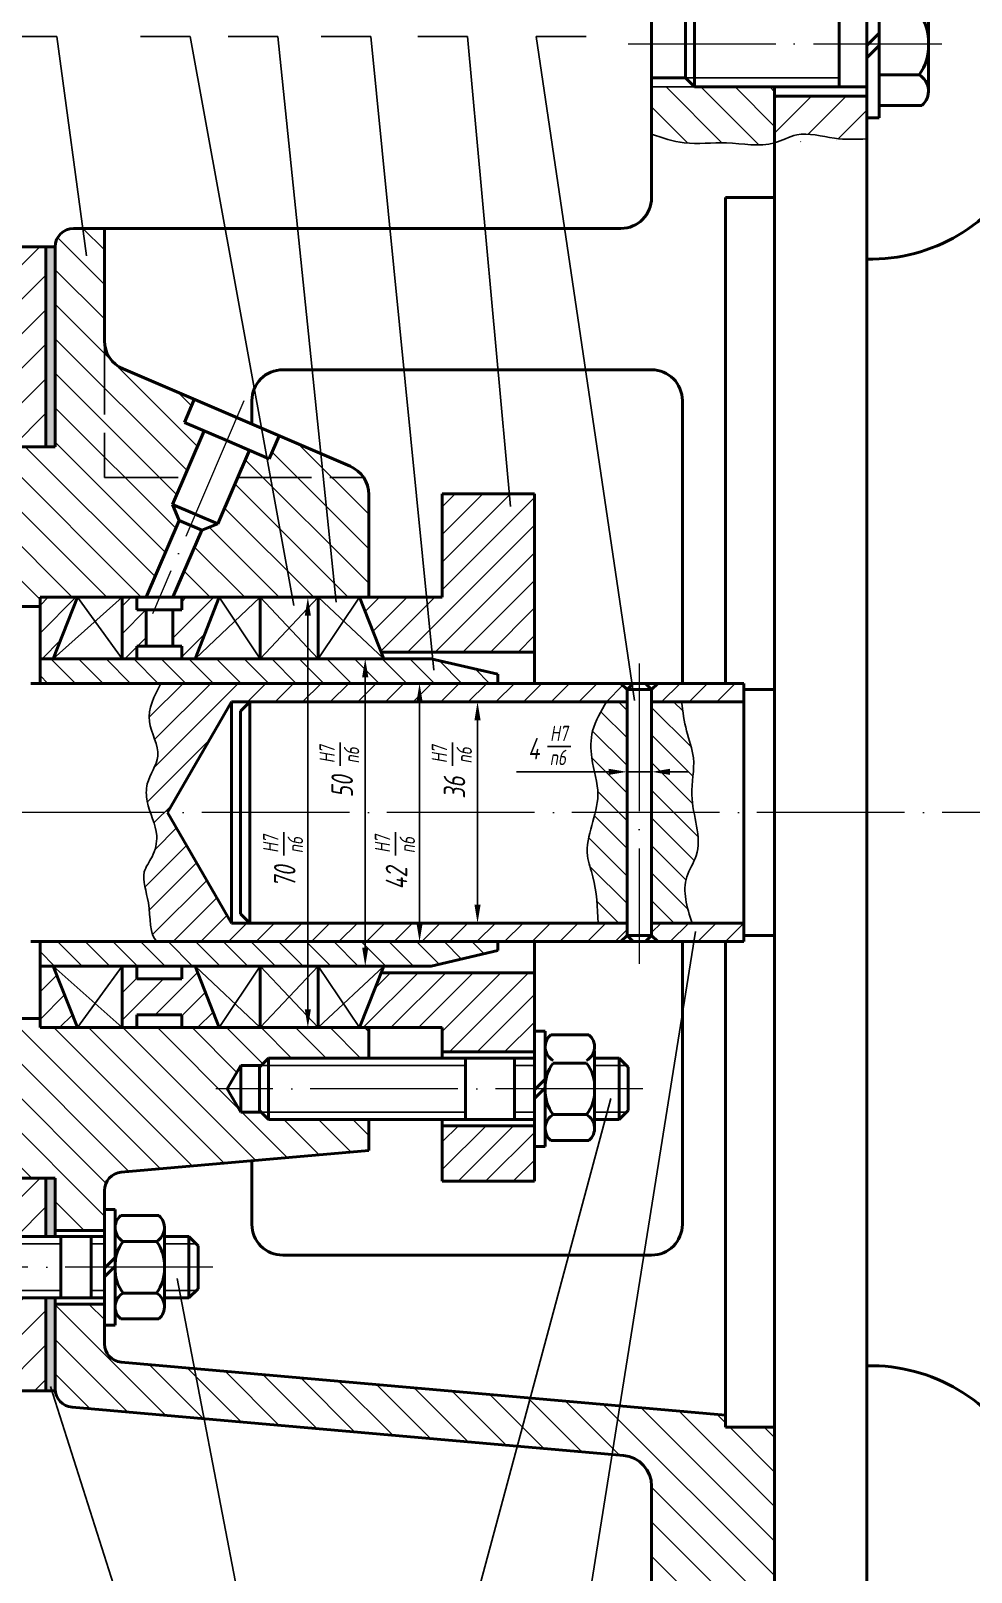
# Model space of a CAD drawing. Header units: millimetres. Extents: x 155 to 2756, y -275 to 1324.
# Drawn here: x 1214.3 to 1367.2, y 281.8 to 532.5 of the extents above; entities that cross this region are included whole.
import ezdxf

# ---------------------------------------------------------------- set-up
doc = ezdxf.new("R2010")
doc.units = ezdxf.units.MM
doc.header["$PDMODE"] = 35
doc.header["$PDSIZE"] = -30
doc.linetypes.add('ACAD_ISO02W100', pattern=[15, 12, -3])
doc.linetypes.add('ACAD_ISO04W100', pattern=[30, 24, -3, 0, -3])
for name, color, linetype, lineweight in [('Контур', 5, 'Continuous', 50), ('Оси', 254, 'ACAD_ISO04W100', 20), ('Тонкие линии', 200, 'Continuous', 25), ('Штриховка', 26, 'Continuous', 25)]:
    doc.layers.add(name, color=color, linetype=linetype, lineweight=lineweight)
doc.styles.add('3.5', font='txt.shx', dxfattribs={"width": 0.7, "oblique": 10, "height": 3.5})
doc.dimstyles.new('1 STANDARD(1 1)', dxfattribs={"dimscale": 0, "dimtxt": 3.5, "dimasz": 3, "dimexe": 2, "dimexo": 0, "dimgap": 1, "dimtad": 1, "dimtoh": 1, "dimdec": 1, "dimzin": 9, "dimdsep": 46, "dimtxsty": '3.5', "dimcen": 2.5, "dimclrd": 256, "dimclre": 256, "dimclrt": 256, "dimaunit": 1, "dimadec": 0, "dimazin": 0, "dimtfac": 1, "dimtdec": 1, "dimtmove": 0, "dimatfit": 3, "dimfxl": 0, "dimtolj": 1, "dimtzin": 1, "dimarcsym": 0})
pattern_1 = [(135, (0, 0), (-2.806330037834111, -2.80633003783411), [])]
pattern_2 = [(45, (0, 0), (-2.80633003783411, 2.806330037834111), [])]
pattern_3 = [(45, (0, 0), (-2.245064030267288, 2.245064030267288), [])]
pattern_4 = [(135, (0, 0), (-2.245064030267288, -2.245064030267288), [])]

# ---------------------------------------------------------------- blocks, each defined once
blk = doc.blocks.new('*D17')
at = {"layer": 'Defpoints', "color": 0}
for p in [(1311.254367983169, 413.4449353226432), (1311.254367983169, 411.9447588343692), (1315.254367983169, 413.4449353226432)]:
    blk.add_point(p, dxfattribs=at)
at = {"layer": 'Тонкие линии', "lineweight": -2}
for p, q in [((1308.254367983169, 411.9447588343692), (1293.277809067952, 411.9447588343692)), ((1311.254367983169, 413.4449353226432), (1311.254367983169, 409.9447588343692)), ((1315.254367983169, 411.9447588343692), (1311.254367983169, 411.9447588343692)), ((1315.254367983169, 413.4449353226432), (1315.254367983169, 409.9447588343692)), ((1318.254367983169, 411.9447588343692), (1321.254367983169, 411.9447588343692))]:
    blk.add_line(p, q, dxfattribs=at)
at = {"layer": 'Тонкие линии'}
for points in [[(1308.254367983169, 412.4447588343692), (1308.254367983169, 411.4447588343692), (1311.254367983169, 411.9447588343692)], [(1318.254367983169, 412.4447588343692), (1318.254367983169, 411.4447588343692), (1315.254367983169, 411.9447588343692)]]:
    blk.add_solid(points, dxfattribs=at)
at = {"layer": 'Тонкие линии', "insert": (1296.096023878778, 415.6947588343692), "char_height": 3.5, "attachment_point": 5, "style": '3.5'}
blk.add_mtext('\\A1;4', dxfattribs=at)
blk = doc.blocks.new('*D18')
at = {"layer": 'Defpoints', "color": 0}
for p in [(1284.004367983169, 423.3360276343635), (1284.004367983169, 387.3360276343636), (1286.939636568268, 387.3360276343636)]:
    blk.add_point(p, dxfattribs=at)
at = {"layer": 'Тонкие линии', "lineweight": -2}
for p, q in [((1284.004367983169, 423.3360276343635), (1288.939636568268, 423.3360276343635)), ((1286.939636568268, 420.3360276343635), (1286.939636568268, 390.3360276343636)), ((1284.004367983169, 387.3360276343636), (1288.939636568268, 387.3360276343636))]:
    blk.add_line(p, q, dxfattribs=at)
at = {"layer": 'Тонкие линии'}
for points in [[(1286.439636568268, 420.3360276343635), (1287.439636568268, 420.3360276343635), (1286.939636568268, 423.3360276343635)], [(1286.439636568268, 390.3360276343636), (1287.439636568268, 390.3360276343636), (1286.939636568268, 387.3360276343636)]]:
    blk.add_solid(points, dxfattribs=at)
at = {"layer": 'Тонкие линии', "insert": (1283.189636568268, 409.3778843757354), "char_height": 3.5, "attachment_point": 5, "rotation": 90, "style": '3.5'}
blk.add_mtext('\\A1;36', dxfattribs=at)
blk = doc.blocks.new('*D19')
at = {"layer": 'Defpoints', "color": 0}
for p in [(1269.459264235291, 430.3360276343635), (1268.676203511715, 380.336027634364), (1269.459264235291, 380.336027634364)]:
    blk.add_point(p, dxfattribs=at)
at = {"layer": 'Тонкие линии', "lineweight": -2}
for p, q in [((1269.459264235291, 430.3360276343635), (1266.676203511715, 430.3360276343635)), ((1268.676203511715, 427.3360276343635), (1268.676203511715, 383.336027634364)), ((1269.459264235291, 380.336027634364), (1266.676203511715, 380.336027634364))]:
    blk.add_line(p, q, dxfattribs=at)
at = {"layer": 'Тонкие линии'}
for points in [[(1268.176203511715, 427.3360276343635), (1269.176203511715, 427.3360276343635), (1268.676203511715, 430.3360276343635)], [(1268.176203511715, 383.336027634364), (1269.176203511715, 383.336027634364), (1268.676203511715, 380.336027634364)]]:
    blk.add_solid(points, dxfattribs=at)
at = {"layer": 'Тонкие линии', "insert": (1264.926203511715, 409.5662508625401), "char_height": 3.5, "attachment_point": 5, "rotation": 90, "style": '3.5'}
blk.add_mtext('\\A1;50', dxfattribs=at)
blk = doc.blocks.new('*D20')
at = {"layer": 'Defpoints', "color": 0}
for p in [(1258.976655173621, 440.3360276343635), (1258.976655173621, 370.3360276343636), (1259.340306289551, 370.3360276343636)]:
    blk.add_point(p, dxfattribs=at)
at = {"layer": 'Тонкие линии', "lineweight": -2}
for p, q in [((1258.976655173621, 440.3360276343635), (1261.340306289551, 440.3360276343635)), ((1259.340306289551, 437.3360276343635), (1259.340306289551, 373.3360276343636)), ((1258.976655173621, 370.3360276343636), (1261.340306289551, 370.3360276343636))]:
    blk.add_line(p, q, dxfattribs=at)
at = {"layer": 'Тонкие линии'}
for points in [[(1258.840306289551, 437.3360276343635), (1259.840306289551, 437.3360276343635), (1259.340306289551, 440.3360276343635)], [(1258.840306289551, 373.3360276343636), (1259.840306289551, 373.3360276343636), (1259.340306289551, 370.3360276343636)]]:
    blk.add_solid(points, dxfattribs=at)
at = {"layer": 'Тонкие линии', "insert": (1255.590306289551, 394.9371850065563), "char_height": 3.5, "attachment_point": 5, "rotation": 90, "style": '3.5'}
blk.add_mtext('\\A1;70', dxfattribs=at)
blk = doc.blocks.new('*D21')
at = {"layer": 'Defpoints', "color": 0}
for p in [(1277.511712911606, 426.3360276343633), (1277.511712911606, 384.3360276343636), (1277.511712911606, 384.3360276343636)]:
    blk.add_point(p, dxfattribs=at)
at = {"layer": 'Тонкие линии', "lineweight": -2}
for p, q in [((1277.511712911606, 426.3360276343633), (1275.511712911606, 426.3360276343633)), ((1277.511712911606, 423.3360276343633), (1277.511712911606, 387.3360276343636)), ((1277.511712911606, 384.3360276343636), (1275.511712911606, 384.3360276343636))]:
    blk.add_line(p, q, dxfattribs=at)
at = {"layer": 'Тонкие линии'}
for points in [[(1277.011712911606, 423.3360276343633), (1278.011712911606, 423.3360276343633), (1277.511712911606, 426.3360276343633)], [(1277.011712911606, 387.3360276343636), (1278.011712911606, 387.3360276343636), (1277.511712911606, 384.3360276343636)]]:
    blk.add_solid(points, dxfattribs=at)
at = {"layer": 'Тонкие линии', "insert": (1273.761712911606, 394.6467288414515), "char_height": 3.5, "attachment_point": 5, "rotation": 90, "style": '3.5'}
blk.add_mtext('\\A1;42', dxfattribs=at)
blk = doc.blocks.new('*D22')
at = {"layer": 'Defpoints', "color": 0}
for p in [(1803.254367983169, 603.4595045756614), (1803.254367983169, 520.3360276343636), (1084.750915901401, 447.5736889203108)]:
    blk.add_point(p, dxfattribs=at)
at = {"layer": 'Тонкие линии', "lineweight": -2}
for p, q in [((1084.750915901401, 447.5736889203108), (1084.750915901401, 605.4595045756614)), ((1803.254367983169, 520.3360276343636), (1803.254367983169, 605.4595045756614)), ((1087.750915901401, 603.4595045756614), (1800.254367983169, 603.4595045756614))]:
    blk.add_line(p, q, dxfattribs=at)
at = {"layer": 'Тонкие линии'}
for points in [[(1087.750915901401, 603.9595045756614), (1087.750915901401, 602.9595045756614), (1084.750915901401, 603.4595045756614)], [(1800.254367983169, 603.9595045756614), (1800.254367983169, 602.9595045756614), (1803.254367983169, 603.4595045756614)]]:
    blk.add_solid(points, dxfattribs=at)
at = {"layer": 'Тонкие линии', "insert": (1444.002641942285, 606.2095045756614), "char_height": 3.5, "attachment_point": 5, "style": '3.5'}
blk.add_mtext('\\A1;718', dxfattribs=at)

msp = doc.modelspace()

# ---------------------------------------------------------------- hatches: boundary and pattern name
at = {"layer": 'Штриховка'}
h = msp.add_hatch(dxfattribs=at)
h.set_pattern_fill('ANSI31', color=256, scale=1.25, style=0)
h.set_pattern_definition(pattern_2)
edge = h.paths.add_edge_path()
edge.add_spline(control_points=[(1350.254367983169, 542.4429161344774), (1348.510023576089, 542.7781894493392), (1344.752926800531, 543.5003256771876), (1339.536031411, 545.5789756390619), (1336.438696093697, 543.8030301135437), (1335.254367983169, 543.1957797255764)], knot_values=[20.50397363779125, 20.50397363779125, 20.50397363779125, 20.50397363779125, 25.90398440995099, 32.13491244649785, 35.98585175333116, 35.98585175333116, 35.98585175333116, 35.98585175333116], degree=3, periodic=0)
edge.add_line((1335.254367983169, 543.1957797255765), (1335.254367983169, 538.8360276343635))
edge.add_line((1335.254367983169, 538.8360276343635), (1350.254367983169, 538.8360276343635))
edge.add_line((1350.254367983169, 538.8360276343635), (1350.254367983169, 542.4429161344774))
edge = h.paths.add_edge_path()
edge.add_line((1350.254367983169, 521.8360276343635), (1335.254367983169, 521.8360276343636))
edge.add_line((1335.254367983169, 521.8360276343636), (1335.254367983169, 514.246849019992))
edge.add_spline(control_points=[(1335.254367983166, 514.2468490199913), (1336.467124245993, 514.6013029231339), (1339.509176463665, 516.3762185640448), (1344.713278308979, 514.6921569491968), (1348.506021998318, 514.8293727588693), (1350.254367983169, 514.892625308883)], knot_values=[20.1819570454032, 20.1819570454032, 20.1819570454032, 20.18195704540866, 24.00121381225122, 30.16252734604983, 35.4316135686428, 35.4316135686428, 35.4316135686428, 35.4316135686428], degree=3, periodic=0)
edge.add_line((1350.254367983169, 514.892625308883), (1350.254367983169, 521.8360276343635))
h = msp.add_hatch(dxfattribs=at)
h.set_pattern_fill('ANSI31', color=256, scale=1.25, angle=90, style=0)
h.set_pattern_definition(pattern_1)
edge = h.paths.add_edge_path()
edge.add_line((1335.254367983169, 537.3360276343635), (1335.254367983169, 543.1957797255764))
edge.add_spline(control_points=[(1335.254367983169, 543.1957797255764), (1334.23747739356, 542.6743809682806), (1331.731239542635, 541.5195737329465), (1326.774374623109, 543.7138733853542), (1320.950228807103, 543.420213157229), (1317.001701175477, 542.2204420762503), (1315.254367983169, 541.6895100356146)], knot_values=[0, 0, 0, 0, 3.306502570916024, 8.141866107448067, 15.03339755732074, 20.50397363779125, 20.50397363779125, 20.50397363779125, 20.50397363779125], degree=3, periodic=0)
edge.add_line((1315.254367983169, 541.6895100356147), (1315.254367983169, 537.3360276343635))
edge.add_line((1315.254367983169, 537.3360276343635), (1322.254367983169, 537.3360276343636))
edge.add_line((1322.254367983169, 537.3360276343636), (1335.254367983169, 537.3360276343635))
edge = h.paths.add_edge_path()
edge.add_spline(control_points=[(1315.254367983169, 515.6460314077458), (1317.005520757605, 515.0516309084098), (1320.962679671254, 513.7084372884337), (1327.716124229375, 514.7170039058367), (1332.771274529988, 513.5211119586187), (1335.254367983164, 514.2468490199907)], knot_values=[0, 0, 0, 0, 5.470576080470514, 12.36210753034319, 20.1819570454032, 20.1819570454032, 20.1819570454032, 20.18195704540866], degree=3, periodic=0)
edge.add_line((1335.254367983169, 514.2468490199913), (1335.254367983169, 523.3360276343635))
edge.add_line((1335.254367983169, 523.3360276343635), (1322.254367983169, 523.3360276343636))
edge.add_line((1322.254367983169, 523.3360276343636), (1315.254367983169, 523.3360276343636))
edge.add_line((1315.254367983169, 523.3360276343636), (1315.254367983169, 515.6460314077457))
h = msp.add_hatch(dxfattribs=at)
h.set_pattern_fill('ANSI31', color=256, scale=1.25, style=0)
h.set_pattern_definition(pattern_2)
h.paths.add_polyline_path([(1193.870085398697, 292.5300271995035), (1179.870085398697, 292.5300271995035), (1179.870085398697, 287.7012850225446), (1193.870085398697, 287.7012850225447)])
h.paths.add_polyline_path([(1216.754367983169, 326.3635462456334), (1206.004367983169, 326.3635462456334), (1204.785837019786, 327.5820772090158), (1202.511982938869, 327.5820772090157), (1200.328750772645, 331.3635462456332), (1202.511982938869, 335.1450152822509), (1204.785837019786, 335.1450152822509), (1206.004367983169, 336.3635462456334), (1216.754367983169, 336.3635462456334), (1216.754367983169, 345.8697664992873), (1209.254367983169, 345.8697664992873), (1209.254367983169, 355.6747784462803), (1195.597053344592, 355.6747784462804), (1194.071934527192, 346.9812703564153), (1194.071934527191, 332.1933921515016, -0.4142135623730824), (1191.071934527191, 329.1933921515018), (1186.105389441391, 329.1933921515018, 0.2881924867633105), (1183.402014527242, 327.4940704643654, -0.2881924867632994), (1179.870085398697, 325.2739256616032), (1179.870085398697, 304.5300271995035), (1193.870085398697, 304.5300271995035), (1193.870085398697, 311.2631181192028), (1216.754367983169, 311.2631181192027)])
h.paths.add_polyline_path([(1216.754367983169, 497.3360276343635), (1211.816202351381, 497.3360276343637, -0.3437571780538724), (1208.906801971051, 499.6043245340962), (1208.543819292418, 501.0476175075474, -0.2864641005769609), (1209.51778779366, 504.0715037247172), (1211.484062669703, 505.7317511325618), (1211.484062669703, 509.2429424525483), (1206.440769343385, 509.2429424525482), (1206.440769343385, 507.7317511325618, -0.4142135623730516), (1204.440769343385, 505.7317511325618), (1203.16309042923, 505.7317511325617, 0.3639702342661699), (1201.193474923206, 504.0790474878956), (1198.78026009839, 490.3930261250862), (1194.071934527192, 463.6907849123108), (1195.597053344592, 454.9972768224461), (1205.506233414375, 454.9972768224461), (1205.506233414375, 459.1677259143316), (1209.254367983169, 459.1677259143316), (1209.254367983169, 464.8022887694397), (1216.754367983169, 464.8022887694396)])
h = msp.add_hatch(dxfattribs=at)
h.set_pattern_fill('ANSI31', color=256, scale=1.25, angle=90, style=0)
h.set_pattern_definition(pattern_1)
h.paths.add_polyline_path([(1226.254367983169, 459.7915817462266), (1226.254367983169, 482.0640989862877), (1226.254367983169, 500.3360276343636), (1221.254367983169, 500.3360276343635, 0.4142135623730949), (1218.254367983169, 497.3360276343635), (1218.254367983169, 464.8022887694397), (1209.254367983169, 464.8022887694397), (1209.254367983169, 438.8360276343636), (1215.789303806429, 438.8360276343634), (1215.789303806429, 440.3360276343633), (1233.055552902941, 440.3360276343635), (1238.405938552046, 452.8184251444899), (1237.355626918692, 455.444609729176), (1239.21888889847, 459.7915817462267)])
h.paths.add_polyline_path([(1226.254367983169, 459.7915817462265), (1239.21888889847, 459.7915817462265), (1242.480920491947, 467.4018696227972), (1239.259256984202, 468.7827856034095), (1240.856208257385, 472.5084573406429), (1229.284526794003, 477.4684787137384, -0.3000065720766353), (1226.254367983169, 482.0640989862877)])
h.paths.add_polyline_path([(1268.428646720019, 459.7915817462269, 0.1467719159535663), (1266.224209172335, 461.6348581036581), (1254.652527708954, 466.5948794767533), (1253.05557643577, 462.8692077395198), (1249.833912928025, 464.2501237201319), (1247.92282822064, 459.7915817462267)])
h.paths.add_polyline_path([(1269.254367983169, 440.3360276343636), (1269.254367983169, 457.0392378311088, 0.146771915953612), (1268.428646720019, 459.7915817462269), (1247.92282822064, 459.7915817462266), (1244.708619354772, 452.2928638265106), (1242.082434770086, 451.2425521931573), (1237.407522564026, 440.3360276343634)])
h.paths.add_polyline_path([(1228.992900754926, 346.8136056749718), (1269.254367983169, 350.3360276343635), (1269.254367983169, 355.379628283156), (1252.959133928301, 355.379628283156), (1251.740602964919, 356.5981592465383), (1248.421720567092, 356.5981592465383), (1246.238488400868, 360.3796282831561), (1248.421720567091, 364.1610973197735), (1251.740602964919, 364.1610973197735), (1252.959133928301, 365.379628283156), (1269.254367983169, 365.379628283156), (1269.254367983169, 370.3360276343636), (1215.789303806429, 370.3360276343639), (1215.789303806429, 371.8360276343639), (1209.254367983169, 371.8360276343635), (1209.254367983169, 345.8697664992873), (1218.254367983169, 345.8697664992873), (1218.254367983169, 337.3635462456334), (1226.254367983169, 337.3635462456334), (1226.254367983169, 343.8250215806966, -0.3888787318529695)])
h.paths.add_polyline_path([(1226.254367983169, 318.90207091057), (1226.254367983169, 325.3635462456334), (1218.254367983169, 325.3635462456334), (1218.254367983169, 311.5714215184305, 0.3888787318529953), (1220.992900754926, 308.5828374241552), (1310.690146696907, 300.7353452547353, -0.3888787318529863), (1315.254367983169, 295.7543717642766), (1315.254367983169, 260.3360276343636), (1335.254367983169, 260.3360276343636), (1335.254367983169, 305.3360276343635), (1327.254367983169, 305.3360276343636), (1327.254367983169, 307.3167223723993), (1228.992900754926, 315.9134868162948, -0.3888787318529893)])
h = msp.add_hatch(color=256, dxfattribs=at)
h.paths.add_polyline_path([(1218.254367983169, 497.3360276343636), (1216.754367983169, 497.3360276343637), (1216.754367983169, 464.8022887694397), (1218.254367983169, 464.8022887694396)])
h.paths.add_polyline_path([(1218.254367983169, 326.3635462456334), (1216.754367983169, 326.3635462456334), (1216.754367983169, 311.2631181192026), (1218.270251863775, 311.2631181192026, -0.02574307371519124), (1218.254367983169, 311.5714215184307)])
h.paths.add_polyline_path([(1218.254367983169, 345.8697664992873), (1216.754367983169, 345.8697664992873), (1216.754367983169, 336.3635462456334), (1218.254367983169, 336.3635462456334)])
h = msp.add_hatch(dxfattribs=at)
h.set_pattern_fill('ANSI31', color=256, style=0)
h.set_pattern_definition(pattern_3)
h.paths.add_polyline_path([(1221.876699709812, 440.3360276343633), (1215.789303806429, 440.3360276343633), (1215.789303806429, 438.8360276343636), (1215.78930380643, 430.3360276343635), (1217.946923304019, 430.3360276343635)])
h.paths.add_polyline_path([(1233.05555290294, 438.2671802735567), (1231.527392238561, 438.2671802735567), (1231.527392238562, 440.3360276343635), (1229.145782605645, 440.3360276343635), (1229.145782605645, 430.3360276343635), (1231.527392238561, 430.3360276343635), (1231.527392238561, 432.4048749951702), (1233.05555290294, 432.4048749951702)])
h.paths.add_polyline_path([(1244.934143925669, 440.3360276343635), (1238.846748022286, 440.3360276343635), (1238.846748022286, 438.2671802735567), (1237.407522564026, 438.2671802735567), (1237.407522564026, 432.4048749951702), (1238.846748022286, 432.4048749951702), (1238.846748022286, 430.3360276343635), (1241.004367519876, 430.3360276343636)])
h.paths.add_polyline_path([(1296.209133928302, 457.1400179252614), (1281.209133928302, 457.1400179252614), (1281.209133928302, 440.3360276343635), (1269.254367983169, 440.3360276343636), (1267.748834417207, 440.3360276343636), (1271.251760764278, 431.4222218974585), (1296.209133928302, 431.4222218974585)])
h.paths.add_polyline_path([(1296.209133928301, 379.2498333712689), (1271.251760764278, 379.2498333712689), (1267.748834417207, 370.3360276343635), (1269.254367983169, 370.3360276343636), (1281.209133928301, 370.3360276343639), (1281.209133928302, 366.379628283156), (1296.209133928302, 366.3796282831559)])
h.paths.add_polyline_path([(1296.209133928302, 354.379628283156), (1281.209133928301, 354.379628283156), (1281.209133928301, 345.3360276343636), (1296.209133928302, 345.3360276343636)])
h.paths.add_polyline_path([(1241.004367519876, 380.336027634364), (1238.846748022286, 380.336027634364), (1238.846748022286, 378.2671802735573), (1234.344758473291, 378.2671802735573), (1231.527392238561, 378.2671802735572), (1231.527392238561, 380.336027634364), (1229.145782605645, 380.336027634364), (1229.145782605645, 370.3360276343637), (1231.527392238561, 370.3360276343637), (1231.527392238561, 372.4048749951708), (1234.344758473291, 372.4048749951708), (1238.846748022286, 372.4048749951707), (1238.846748022286, 370.3360276343637), (1244.934143925669, 370.3360276343637)])
h.paths.add_polyline_path([(1217.946923304019, 380.336027634364), (1215.789303806429, 380.336027634364), (1215.789303806429, 371.8360276343641), (1215.789303806429, 370.3360276343638), (1221.876699709812, 370.3360276343637)])
h = msp.add_hatch(dxfattribs=at)
h.set_pattern_fill('ANSI31', color=256, angle=90, style=0)
h.set_pattern_definition(pattern_4)
h.paths.add_polyline_path([(1215.789303806429, 430.3360276343636), (1215.789303806429, 426.3360276343635), (1290.254367983169, 426.3360276343635), (1290.254367983169, 427.8099617718548), (1279.422786990099, 430.3360276343635)])
h.paths.add_polyline_path([(1215.789303806429, 384.3360276343636), (1215.789303806429, 380.336027634364), (1279.422786990099, 380.336027634364), (1290.254367983169, 382.8620934968725), (1290.254367983169, 384.3360276343636)])
h = msp.add_hatch(dxfattribs=at)
h.set_pattern_fill('ANSI31', color=256, style=0)
h.set_pattern_definition(pattern_3)
edge = h.paths.add_edge_path()
edge.add_line((1236.511644448254, 405.3360276343636), (1233.731623870445, 405.3360276343636))
edge.add_spline(control_points=[(1233.731623870445, 405.3360276343636), (1234.170781232431, 404.0491479557966), (1235.134634043171, 401.7649524526443), (1234.346668610751, 398.2719975755269), (1231.956957418629, 395.2346423347533), (1234.012015678336, 390.3944917534525), (1233.533959263341, 385.4131776987421), (1234.800817101042, 384.3360276343636)], knot_values=[21.8630585453034, 21.8630585453034, 21.8630585453034, 21.8630585453034, 26.13716753031363, 29.92596284813603, 32.86467526613028, 37.75319290491421, 43.95456825329415, 43.95456825329433, 43.95456825329433, 43.95456825329433], degree=3, periodic=0)
edge.add_line((1234.800817101042, 384.3360276343636), (1310.254367983169, 384.3360276343636))
edge.add_line((1310.254367983169, 384.3360276343636), (1311.254367983169, 385.3360276343636))
edge.add_line((1311.254367983169, 385.3360276343636), (1311.254367983169, 387.3360276343636))
edge.add_line((1311.254367983169, 387.3360276343636), (1246.903949293667, 387.3360276343636))
edge.add_line((1246.903949293667, 387.3360276343636), (1236.511644448254, 405.3360276343636))
h.paths.add_polyline_path([(1330.254367983169, 384.3360276343636), (1330.254367983169, 387.3360276343636), (1315.254367983169, 387.3360276343636), (1315.254367983169, 385.3360276343637), (1316.254367983168, 384.3360276343636)])
h.paths.add_polyline_path([(1330.254367983169, 423.3360276343636), (1330.254367983169, 426.3360276343636), (1316.254367983169, 426.3360276343636), (1315.254367983169, 425.3360276343632), (1315.254367983169, 423.3360276343635)])
edge = h.paths.add_edge_path()
edge.add_line((1246.903949293667, 423.3360276343636), (1311.254367983169, 423.3360276343634))
edge.add_line((1311.254367983169, 423.3360276343634), (1311.254367983169, 425.3360276343634))
edge.add_line((1311.254367983169, 425.3360276343634), (1310.254367983169, 426.3360276343636))
edge.add_line((1310.254367983169, 426.3360276343636), (1235.424224802648, 426.3360276343636))
edge.add_spline(control_points=[(1235.424224802648, 426.3360276343636), (1234.373156165717, 424.2820785218897), (1232.385344875279, 420.3975907802704), (1236.192049352336, 414.6842508493577), (1232.921629889496, 410.7275696866213), (1233.078594216315, 407.395137361185), (1233.531288115492, 405.9230791886688), (1233.731623870445, 405.3360276343636)], knot_values=[0, 0, 0, 0, 6.486250361978312, 12.26698357187216, 17.10224223916492, 19.91328626689272, 21.8630585453034, 21.8630585453034, 21.8630585453034, 21.8630585453034], degree=3, periodic=0)
edge.add_line((1233.731623870445, 405.3360276343636), (1236.511644448254, 405.3360276343636))
edge.add_line((1236.511644448254, 405.3360276343636), (1246.903949293667, 423.3360276343636))
h = msp.add_hatch(dxfattribs=at)
h.set_pattern_fill('ANSI31', color=256, angle=90, style=0)
h.set_pattern_definition(pattern_4)
edge = h.paths.add_edge_path()
edge.add_spline(control_points=[(1307.931525072236, 423.3360276343635), (1307.006542074462, 421.8065600869944), (1305.306154462125, 418.9949541685331), (1305.318655638727, 413.5763301310202), (1306.871404162032, 409.2462600173473), (1306.330763627475, 406.2892125281046), (1306.096783060896, 405.3360276343633)], knot_values=[0, 0, 0, 0, 5.255492790305741, 9.661123349149484, 15.74626058463987, 18.63418627002509, 18.63418627002509, 18.63418627002509, 18.63418627002509], degree=3, periodic=0)
edge.add_line((1306.096783060896, 405.3360276343636), (1311.254367983169, 405.3360276343636))
edge.add_line((1311.254367983169, 405.3360276343636), (1311.254367983169, 423.3360276343635))
edge.add_line((1311.254367983169, 423.3360276343635), (1307.931525072236, 423.3360276343635))
edge = h.paths.add_edge_path()
edge.add_line((1315.254367983169, 405.3360276343636), (1322.144939263682, 405.3360276343636))
edge.add_spline(control_points=[(1322.144939263682, 405.3360276343652), (1321.970094884012, 406.2865443194593), (1321.508540514843, 409.2970433263731), (1322.636892595079, 413.7500468948297), (1320.73203092774, 418.6581863868445), (1320.33725008269, 421.7470182895506), (1320.134160218399, 423.3360276343635)], knot_values=[0, 0, 0, 0, 2.787944964953352, 8.798077765022645, 13.33734112768727, 18.14653129747182, 18.14653129747182, 18.14653129747182, 18.14653129747182], degree=3, periodic=0)
edge.add_line((1320.134160218399, 423.3360276343635), (1315.254367983169, 423.3360276343635))
edge.add_line((1315.254367983169, 423.3360276343635), (1315.254367983169, 405.3360276343636))
edge = h.paths.add_edge_path()
edge.add_spline(control_points=[(1321.824221688888, 387.3360276343636), (1321.016748329269, 389.9296976203529), (1319.813642556488, 393.7941710369219), (1323.561640517818, 399.224327913581), (1322.593690410696, 402.8964556361278), (1322.144939263682, 405.3360276343652)], knot_values=[18.14653129747182, 18.14653129747182, 18.14653129747182, 18.14653129747182, 25.73194972889336, 29.44852732631504, 36.60399611059407, 36.60399611059407, 36.60399611059407, 36.60399611059407], degree=3, periodic=0)
edge.add_line((1322.144939263682, 405.3360276343636), (1315.254367983169, 405.3360276343636))
edge.add_line((1315.254367983169, 405.3360276343636), (1315.254367983169, 387.3360276343636))
edge.add_line((1315.254367983169, 387.3360276343636), (1321.824221688888, 387.3360276343636))
edge = h.paths.add_edge_path()
edge.add_line((1311.254367983169, 405.3360276343636), (1306.096783060896, 405.3360276343636))
edge.add_spline(control_points=[(1306.096783060896, 405.3360276343633), (1305.515666553706, 402.9686879691268), (1304.100367011607, 399.4323133266997), (1306.307267697659, 393.5802965286246), (1306.445717267316, 389.872781152092), (1306.540447132788, 387.3360276343636)], knot_values=[18.63418627002509, 18.63418627002509, 18.63418627002509, 18.63418627002509, 25.80666777928696, 29.30748822577977, 36.89290665720131, 36.89290665720131, 36.89290665720131, 36.89290665720131], degree=3, periodic=0)
edge.add_line((1306.540447132788, 387.3360276343635), (1311.254367983169, 387.3360276343635))
edge.add_line((1311.254367983169, 387.3360276343635), (1311.254367983169, 405.3360276343636))

# ---------------------------------------------------------------- linework, layer by layer
at = {"layer": 'Контур'}
for p, q in [((1315.254367983169, 550.3360276343635), (1315.254367983169, 505.3360276343636)), ((1350.254367983169, 260.3360276343636), (1350.254367983169, 550.3360276343635)), ((1352.274322514329, 542.3360276343635), (1352.274322514329, 518.3360276343635)), ((1322.254367983169, 537.3360276343635), (1322.254367983169, 523.3360276343639)), ((1345.754367983169, 537.3360276343635), (1345.754367983169, 523.3360276343635)), ((1360.274322514329, 537.9190384493917), (1360.274322514329, 522.5477504584618)), ((1320.754367983169, 524.8360276343636), (1320.754367983169, 535.8360276343636)), ((1350.254367983169, 530.0860276343635), (1352.274322514329, 532.1059821655234)), ((1350.254367983169, 528.0860276343635), (1352.274322514329, 530.1059821655234)), ((1320.754367983169, 524.8360276343636), (1315.254367983169, 524.8360276343636)), ((1320.754367983169, 524.8360276343636), (1322.254367983169, 523.3360276343636)), ((1352.274322514329, 525.3360276343649), (1358.741247286358, 525.3360276343649)), ((1350.254367983169, 523.3360276343635), (1322.254367983169, 523.3360276343636)), ((1335.254367983169, 260.3360276343636), (1335.254367983169, 523.3360276343636)), ((1350.254367983169, 521.8360276343635), (1335.254367983169, 521.8360276343635)), ((1359.193539714125, 520.3360276343635), (1352.274322514329, 520.3360276343635)), ((1352.274322514329, 518.3360276343635), (1350.254367983169, 518.3360276343635)), ((1335.254367983169, 505.3360276343636), (1327.254367983169, 505.3360276343636)), ((1327.254367983169, 505.3360276343636), (1327.254367983169, 426.3360276343635)), ((1310.254367983169, 500.3360276343636), (1221.254367983169, 500.3360276343635)), ((1226.254367983169, 482.0640989862877), (1226.254367983169, 500.3360276343635)), ((1218.254367983169, 497.3360276343635), (1211.81620235138, 497.3360276343637)), ((1216.754367983169, 464.8022887694397), (1216.754367983169, 497.3360276343636)), ((1218.254367983169, 464.8022887694397), (1218.254367983169, 497.3360276343635)), ((1266.224209172335, 461.6348581036581), (1229.284526794003, 477.4684787137384)), ((1315.254367983169, 477.3360276343635), (1255.254367983169, 477.3360276343635)), ((1239.259256984202, 468.7827856034094), (1240.856208257385, 472.508457340643)), ((1250.254367983169, 472.3360276343635), (1250.254367983169, 468.4800822721478)), ((1320.254367983169, 426.3360276343636), (1320.254367983169, 472.3360276343635)), ((1242.480920491947, 467.4018696227974), (1237.355626918692, 455.444609729176)), ((1246.157416709986, 465.8259966714646), (1239.259256984202, 468.7827856034094)), ((1253.055576435771, 462.8692077395199), (1254.652527708954, 466.5948794767534)), ((1209.254367983169, 464.8022887694397), (1218.254367983169, 464.8022887694397)), ((1249.833912928026, 464.2501237201324), (1244.708619354772, 452.2928638265106)), ((1246.157416709986, 465.8259966714647), (1253.055576435771, 462.8692077395199)), ((1269.254367983169, 440.3360276343636), (1269.254367983169, 457.0392378311088)), ((1281.209133928302, 440.3360276343636), (1281.209133928302, 457.1400179252614)), ((1281.209133928302, 457.1400179252614), (1296.209133928302, 457.1400179252614)), ((1296.209133928302, 457.1400179252614), (1296.209133928302, 426.3360276343636)), ((1237.355626918692, 455.444609729176), (1244.708619354772, 452.2928638265108)), ((1237.355626918692, 455.444609729176), (1238.405938552046, 452.81842514449)), ((1238.405938552046, 452.81842514449), (1233.05555290294, 440.3360276343636)), ((1238.405938552046, 452.81842514449), (1242.082434770086, 451.2425521931572)), ((1242.082434770086, 451.2425521931572), (1244.708619354772, 452.2928638265106)), ((1242.082434770086, 451.2425521931572), (1237.407522564026, 440.3360276343636)), ((1209.254367983169, 438.8360276343636), (1215.789303806429, 438.8360276343633)), ((1215.789303806429, 440.3360276343633), (1269.254367983169, 440.3360276343636)), ((1215.789303806429, 440.3360276343636), (1215.789303806429, 438.8360276343636)), ((1215.789303806429, 438.8360276343633), (1215.789303806429, 430.3360276343635)), ((1217.946923304019, 430.3360276343635), (1221.876699709812, 440.3360276343633)), ((1229.145782605645, 440.3360276343633), (1229.145782605645, 430.3360276343635)), ((1231.527392238561, 440.3360276343634), (1231.527392238561, 438.2671802735567)), ((1238.846748022286, 440.3360276343634), (1238.846748022286, 438.2671802735567)), ((1241.004367519876, 430.3360276343635), (1244.934143925669, 440.3360276343633)), ((1251.59160381033, 440.3360276343633), (1251.59160381033, 430.3360276343635)), ((1260.997278684674, 440.3360276343633), (1260.997278684674, 430.3360276343635)), ((1271.678610823, 430.3360276343635), (1267.748834417207, 440.3360276343633)), ((1269.254367983169, 440.3360276343636), (1281.209133928302, 440.3360276343636)), ((1231.527392238561, 438.2671802735567), (1234.344758473291, 438.2671802735567)), ((1233.05555290294, 438.2671802735567), (1233.05555290294, 432.4048749951702)), ((1238.846748022286, 438.2671802735567), (1234.344758473291, 438.2671802735567)), ((1237.407522564026, 438.2671802735567), (1237.407522564026, 432.4048749951702)), ((1231.527392238561, 430.3360276343635), (1231.527392238561, 432.4048749951702)), ((1231.527392238561, 432.4048749951702), (1234.344758473291, 432.4048749951702)), ((1238.846748022286, 432.4048749951702), (1234.344758473291, 432.4048749951702)), ((1238.846748022286, 430.3360276343635), (1238.846748022286, 432.4048749951702)), ((1271.251760764278, 431.4222218974585), (1296.209133928302, 431.4222218974585)), ((1279.422786990099, 430.3360276343635), (1215.789303806429, 430.3360276343635)), ((1215.789303806429, 426.3360276343636), (1215.789303806429, 430.3360276343635)), ((1290.254367983169, 427.8099617718549), (1279.422786990099, 430.3360276343636)), ((1214.289303806429, 426.3360276343634), (1215.789303806429, 426.3360276343636)), ((1330.254367983169, 426.3360276343636), (1215.789303806429, 426.3360276343635)), ((1290.254367983169, 426.3360276343636), (1290.254367983169, 427.8099617718549)), ((1311.254367983169, 425.3360276343636), (1310.254367983169, 426.3360276343636)), ((1311.254367983169, 425.3360276343636), (1312.254367983169, 426.3360276343636)), ((1315.254367983169, 425.3360276343636), (1314.254367983169, 426.3360276343636)), ((1315.254367983169, 425.3360276343636), (1316.254367983169, 426.3360276343636)), ((1330.254367983169, 426.3360276343636), (1330.254367983169, 384.3360276343636)), ((1311.254367983169, 425.3360276343636), (1311.254367983169, 385.3360276343636)), ((1311.254367983169, 425.3360276343636), (1315.254367983169, 425.3360276343636)), ((1315.254367983169, 425.3360276343636), (1315.254367983169, 385.3360276343636)), ((1335.254367983169, 425.3360276343636), (1330.254367983169, 425.3360276343636)), ((1246.903949293667, 423.3360276343636), (1236.511644448254, 405.3360276343636)), ((1246.903949293667, 423.3360276343636), (1246.903949293668, 387.3360276343637)), ((1311.254367983169, 423.3360276343635), (1246.903949293667, 423.3360276343636)), ((1248.403949293667, 421.8360276343636), (1249.903949293667, 423.3360276343636)), ((1248.403949293667, 421.8360276343636), (1248.403949293667, 388.8360276343636)), ((1249.903949293667, 423.3360276343636), (1249.903949293667, 387.3360276343639)), ((1330.254367983169, 423.3360276343636), (1315.254367983169, 423.3360276343635)), ((1236.511644448254, 405.3360276343636), (1246.903949293668, 387.3360276343637)), ((1248.403949293667, 388.8360276343636), (1249.903949293667, 387.3360276343636)), ((1246.903949293667, 387.3360276343637), (1311.254367983169, 387.3360276343636)), ((1315.254367983169, 387.3360276343636), (1330.254367983169, 387.3360276343636)), ((1214.28930380643, 384.3360276343636), (1330.254367983169, 384.3360276343636)), ((1215.789303806429, 384.3360276343639), (1215.789303806429, 380.336027634364)), ((1290.254367983169, 384.3360276343639), (1290.254367983169, 382.8620934968726)), ((1296.209133928302, 345.3360276343636), (1296.209133928302, 384.3360276343639)), ((1311.254367983169, 385.3360276343636), (1310.254367983169, 384.3360276343636)), ((1311.254367983169, 385.3360276343636), (1315.254367983169, 385.3360276343636)), ((1311.254367983169, 385.3360276343636), (1312.254367983169, 384.3360276343636)), ((1315.254367983169, 385.3360276343636), (1314.254367983169, 384.3360276343636)), ((1315.254367983169, 385.3360276343636), (1316.254367983169, 384.3360276343636)), ((1320.254367983169, 384.3360276343636), (1320.254367983169, 338.3360276343636)), ((1327.254367983169, 384.3360276343636), (1327.254367983169, 305.3360276343636)), ((1330.254367983169, 385.3360276343636), (1335.254367983169, 385.3360276343636)), ((1290.254367983169, 382.8620934968726), (1279.422786990099, 380.3360276343639)), ((1215.789303806429, 371.8360276343641), (1215.789303806429, 380.336027634364)), ((1279.422786990099, 380.336027634364), (1215.789303806429, 380.336027634364)), ((1217.946923304019, 380.336027634364), (1221.876699709812, 370.3360276343641)), ((1229.145782605645, 370.3360276343641), (1229.145782605645, 380.336027634364)), ((1231.527392238561, 380.336027634364), (1231.527392238561, 378.2671802735573)), ((1238.846748022286, 380.336027634364), (1238.846748022286, 378.2671802735573)), ((1241.004367519876, 380.336027634364), (1244.934143925669, 370.3360276343641)), ((1251.59160381033, 370.3360276343641), (1251.59160381033, 380.336027634364)), ((1260.997278684674, 370.3360276343641), (1260.997278684674, 380.336027634364)), ((1271.678610823, 380.336027634364), (1267.748834417207, 370.3360276343641)), ((1271.251760764278, 379.2498333712689), (1296.209133928302, 379.2498333712689)), ((1231.527392238561, 378.2671802735573), (1234.344758473291, 378.2671802735573)), ((1238.846748022286, 378.2671802735573), (1234.344758473291, 378.2671802735573)), ((1209.254367983169, 371.8360276343636), (1215.789303806429, 371.8360276343639)), ((1215.789303806429, 370.3360276343636), (1215.789303806429, 371.8360276343636)), ((1231.527392238561, 372.4048749951708), (1234.344758473291, 372.4048749951708)), ((1231.527392238561, 370.3360276343641), (1231.527392238561, 372.4048749951708)), ((1238.846748022286, 372.4048749951708), (1234.344758473291, 372.4048749951708)), ((1238.846748022286, 370.3360276343641), (1238.846748022286, 372.4048749951708)), ((1215.789303806429, 370.3360276343639), (1269.254367983169, 370.3360276343636)), ((1269.254367983169, 370.3360276343636), (1269.254367983169, 365.379628283156)), ((1269.254367983169, 370.3360276343636), (1281.209133928302, 370.3360276343639)), ((1281.209133928302, 370.3360276343639), (1281.209133928302, 365.3796282831559)), ((1296.209133928302, 369.779628283156), (1297.959133928302, 369.779628283156)), ((1297.959133928302, 369.779628283156), (1297.959133928302, 350.979628283156)), ((1298.866991480473, 369.1796282831559), (1305.059059567626, 369.1796282831559)), ((1296.209133928302, 366.379628283156), (1281.209133928302, 366.379628283156)), ((1305.958708257697, 366.5810636761427), (1305.958708257697, 354.178192890168)), ((1248.421720567091, 364.1610973197735), (1246.238488400868, 360.379628283156)), ((1248.421720567091, 356.5981592465384), (1248.421720567091, 364.1610973197735)), ((1248.421720567091, 364.1610973197735), (1251.740602964919, 364.1610973197735)), ((1252.959133928301, 365.379628283156), (1251.459133928301, 363.879628283156)), ((1251.459133928301, 363.879628283156), (1251.459133928301, 356.879628283156)), ((1296.209133928302, 365.379628283156), (1252.959133928301, 365.379628283156)), ((1252.959133928301, 365.379628283156), (1252.959133928301, 355.379628283156)), ((1284.959133928301, 365.379628283156), (1284.959133928301, 355.379628283156)), ((1292.959133928301, 365.379628283156), (1292.959133928301, 355.379628283156)), ((1304.679133928302, 364.5796282831548), (1299.246917119797, 364.5796282831548)), ((1305.958708257697, 365.379628283156), (1309.959133928301, 365.3796282831559)), ((1309.959133928301, 365.3796282831559), (1309.959133928302, 355.379628283156)), ((1309.959133928301, 365.3796282831559), (1311.459133928301, 363.8796282831559)), ((1311.459133928301, 363.8796282831559), (1311.459133928302, 356.879628283156)), ((1297.959133928302, 361.954628283156), (1296.209133928302, 360.204628283156)), ((1248.421720567091, 356.5981592465384), (1246.238488400868, 360.379628283156)), ((1297.959133928302, 360.554628283156), (1296.209133928302, 358.804628283156)), ((1251.740602964919, 356.5981592465384), (1248.421720567091, 356.5981592465384)), ((1252.959133928301, 355.379628283156), (1251.459133928301, 356.879628283156)), ((1304.679133928302, 356.1796282831559), (1299.246917119797, 356.1796282831559)), ((1309.959133928302, 355.379628283156), (1311.459133928302, 356.879628283156)), ((1296.209133928302, 355.379628283156), (1252.959133928301, 355.379628283156)), ((1269.254367983169, 355.379628283156), (1269.254367983169, 350.3360276343636)), ((1281.209133928301, 355.379628283156), (1281.209133928301, 345.3360276343635)), ((1296.209133928302, 354.379628283156), (1281.209133928302, 354.379628283156)), ((1305.958708257697, 355.379628283156), (1309.959133928302, 355.379628283156)), ((1305.059059567627, 351.9796282831558), (1298.866991480472, 351.9796282831558)), ((1269.254367983169, 350.3360276343636), (1228.992900754926, 346.8136056749718)), ((1250.254367983169, 338.3360276343636), (1250.254367983169, 348.673743027371)), ((1297.959133928302, 350.979628283156), (1296.209133928302, 350.979628283156)), ((1209.254367983169, 345.8697664992873), (1218.254367983169, 345.8697664992873)), ((1216.754367983169, 336.3635462456334), (1216.754367983169, 345.8697664992873)), ((1218.254367983169, 345.8697664992873), (1218.254367983169, 336.3635462456334)), ((1226.254367983169, 343.8250215806966), (1226.254367983169, 318.90207091057)), ((1281.209133928302, 345.3360276343636), (1296.209133928302, 345.3360276343636)), ((1226.254367983169, 340.7635462456334), (1228.004367983169, 340.7635462456334)), ((1228.004367983169, 340.7635462456334), (1228.004367983169, 321.9635462456334)), ((1228.912225535341, 339.7635462456333), (1235.104293622493, 339.7635462456333)), ((1226.254367983169, 336.3635462456334), (1206.004367983169, 336.3635462456334)), ((1226.254367983169, 337.3635462456334), (1218.254367983169, 337.3635462456334)), ((1219.158919494218, 336.3635462456334), (1219.158919494218, 326.3635462456334)), ((1224.076034215614, 336.3635462456334), (1224.076034215614, 326.3635462456334)), ((1236.003942312565, 337.5649816386201), (1236.003942312565, 325.1621108526454)), ((1236.003942312565, 336.3635462456334), (1240.004367983169, 336.3635462456333)), ((1240.004367983169, 336.3635462456333), (1240.004367983169, 326.3635462456334)), ((1240.004367983169, 336.3635462456333), (1241.504367983169, 334.8635462456332)), ((1234.724367983169, 335.5635462456322), (1229.292151174664, 335.5635462456322)), ((1241.504367983169, 334.8635462456332), (1241.504367983169, 327.8635462456333)), ((1228.004367983169, 332.9385462456334), (1226.254367983169, 331.1885462456334)), ((1228.004367983169, 331.5385462456334), (1226.254367983169, 329.7885462456334)), ((1315.254367983169, 333.3360276343636), (1255.254367983169, 333.3360276343636)), ((1226.254367983169, 326.3635462456334), (1206.004367983169, 326.3635462456334)), ((1216.754367983169, 311.2631181192027), (1216.754367983169, 326.3635462456334)), ((1218.254367983169, 326.3635462456334), (1218.254367983169, 311.5714215184304)), ((1234.724367983169, 327.1635462456333), (1229.292151174664, 327.1635462456333)), ((1236.003942312565, 326.3635462456334), (1240.004367983169, 326.3635462456334)), ((1240.004367983169, 326.3635462456334), (1241.504367983169, 327.8635462456333)), ((1226.254367983169, 325.3635462456334), (1218.254367983169, 325.3635462456334)), ((1228.004367983169, 321.9635462456334), (1226.254367983169, 321.9635462456334)), ((1235.104293622495, 322.9635462456332), (1228.91222553534, 322.9635462456332)), ((1327.254367983169, 307.3167223723993), (1228.992900754926, 315.9134868162948)), ((1193.870085398697, 311.2631181192028), (1218.270251863775, 311.2631181192026)), ((1310.690146696907, 300.7353452547353), (1220.992900754926, 308.5828374241552)), ((1327.254367983169, 305.3360276343636), (1335.254367983169, 305.3360276343636)), ((1315.254367983169, 260.3360276343636), (1315.254367983169, 295.7543717642765))]:
    msp.add_line(p, q, dxfattribs=at)
for centre, radius, start, end in [((1352.932139461477, 530.8198358083145), 7.358105892875104, 356.2299837020291, 37.86267130941378), ((1352.932139461477, 529.852219460414), 7.358105892875104, 322.1373286905862, 3.770016297970896), ((1357.206856258805, 522.6767721017437), 3.070178466019553, 310.3225988775149, 60.01504453279622), ((1350.874680527579, 523.230949114328), 27.90181771903304, 268.7260966450077, 332.690322732767), ((1310.254367983169, 505.3360276343636), 5, 270, 0), ((1221.254367983169, 497.3360276343635), 3, 90.00000000000001, 180), ((1231.254367983169, 482.0640989862877), 5, 180, 246.7983587766066), ((1255.254367983169, 472.3360276343635), 5, 89.99999999999994, 180), ((1315.254367983169, 472.3360276343635), 5, 0, 90), ((1264.254367983169, 457.0392378311088), 5, 0, 66.7983587766064), ((1300.535805582941, 367.2134029305565), 2.578949911456424, 130.3225988775149, 240.0150445327962), ((1303.390245465158, 367.2134029305565), 2.578949911456424, 299.9849554672038, 49.67740112248509), ((1304.126567692697, 360.7860271492735), 6.180808950015087, 142.1373286905863, 183.7700162979709), ((1299.799483355402, 360.7860271492735), 6.180808950015087, 356.2299837020291, 37.86267130941373), ((1304.126567692697, 359.9732294170371), 6.180808950015087, 176.229983702029, 217.8626713094138), ((1299.799483355402, 359.9732294170371), 6.180808950015087, 322.1373286905862, 3.770016297970971), ((1300.535805582941, 353.9458536357541), 2.578949911456424, 119.9849554672038, 229.6774011224851), ((1303.390245465158, 353.9458536357541), 2.578949911456424, 310.3225988775149, 60.01504453279622), ((1229.254367983169, 343.8250215806966), 3, 95, 180), ((1230.581039637809, 337.7973208930339), 2.578949911456424, 130.3225988775149, 240.0150445327962), ((1233.435479520025, 337.7973208930339), 2.578949911456424, 299.9849554672038, 49.67740112248509), ((1255.254367983169, 338.3360276343636), 5, 180, 270.0000000000001), ((1315.254367983169, 338.3360276343636), 5, 270, 0), ((1234.171801747564, 331.7699451117509), 6.180808950015087, 142.1373286905863, 183.7700162979709), ((1229.84471741027, 331.7699451117509), 6.180808950015087, 356.2299837020291, 37.86267130941373), ((1234.171801747564, 330.9571473795145), 6.180808950015087, 176.229983702029, 217.8626713094138), ((1229.84471741027, 330.9571473795145), 6.180808950015087, 322.1373286905862, 3.770016297970971), ((1230.581039637809, 324.9297715982315), 2.578949911456424, 119.9849554672038, 229.6774011224851), ((1233.435479520025, 324.9297715982315), 2.578949911456424, 310.3225988775149, 60.01504453279622), ((1229.254367983169, 318.90207091057), 3, 180, 264.9999999999999), ((1350.874680527579, 287.4411061543991), 27.90181771903304, 27.30967726723306, 91.27390335499226), ((1221.254367983169, 311.5714215184304), 3, 180, 265.0000000000001), ((1310.254367983169, 295.7543717642765), 5, 0, 85)]:
    msp.add_arc(centre, radius, start, end, dxfattribs=at)
at = {"layer": 'Оси'}
for p, q in [((1311.463831605505, 530.3360276343635), (1362.479344458515, 530.3360276343635)), ((1248.927404233216, 472.2883505335316), (1234.077628139034, 437.6439678104034)), ((1313.254367983169, 429.5675672394723), (1313.254367983169, 380.6914081227183)), ((1807.891622166523, 405.3360276343635), (1080.854528653122, 405.3360276343636)), ((1313.846739517762, 360.379628283156), (1244.404007516861, 360.379628283156)), ((1243.89197357263, 331.3635462456333), (1198.559193890813, 331.3635462456334))]:
    msp.add_line(p, q, dxfattribs=at)
at = {"layer": 'Тонкие линии'}
for p, q in [((1210.414015246476, 531.5720780033598), (1218.501164836501, 531.5720780033598)), ((1223.318007738093, 495.888020661678), (1218.501164836501, 531.5720780033598)), ((1232.099229073297, 531.5720780033598), (1240.186378663323, 531.5720780033598)), ((1257.039456137216, 438.9777043228478), (1240.186378663323, 531.5720780033598)), ((1246.399291499422, 531.5720780033598), (1254.486441089448, 531.5720780033598)), ((1263.976173419234, 439.5575136188963), (1254.486441089448, 531.5720780033598)), ((1261.519979364442, 531.5720780033598), (1269.607128954468, 531.5720780033598)), ((1279.820942296373, 428.4874465009225), (1269.607128954468, 531.5720780033598)), ((1277.205404012798, 531.5720780033598), (1285.292553602823, 531.5720780033598)), ((1292.303837184693, 455.1259494156675), (1285.292553602823, 531.5720780033598)), ((1296.4986355883, 531.5720780033598), (1304.585785178326, 531.5720780033598)), ((1312.473511291276, 423.5349330156632), (1296.4986355883, 531.5720780033598)), ((1320.754367983169, 524.8360276343636), (1345.754367983169, 524.8360276343636)), ((1322.254367983169, 523.3360276343636), (1315.254367983169, 523.3360276343636)), ((1229.145782605645, 440.3360276343633), (1217.946923304019, 430.3360276343635)), ((1221.876699709812, 440.3360276343633), (1229.145782605645, 430.3360276343635)), ((1241.004367519876, 430.3360276343635), (1251.59160381033, 440.3360276343633)), ((1244.934143925669, 440.3360276343633), (1251.59160381033, 430.3360276343635)), ((1260.997278684674, 440.3360276343633), (1251.59160381033, 430.3360276343635)), ((1251.59160381033, 440.3360276343633), (1260.997278684674, 430.3360276343635)), ((1267.748834417207, 440.3360276343633), (1260.997278684674, 430.3360276343635)), ((1260.997278684674, 440.3360276343635), (1271.678610823, 430.3360276343635)), ((1264.613884746506, 412.9138551245308), (1264.613884746506, 416.7137439339765)), ((1282.877317803059, 412.9138551245308), (1282.877317803059, 416.7137439339765)), ((1298.313132184103, 416.0550630004291), (1302.113020993549, 416.0550630004291)), ((1255.446808866915, 398.3257806229105), (1255.446808866915, 402.1256694323563)), ((1273.61821548897, 398.3257806229105), (1273.61821548897, 402.1256694323563)), ((1298.858696459659, 238.2798043805624), (1322.394976785882, 385.9814430735632)), ((1229.145782605645, 370.3360276343638), (1217.946923304019, 380.3360276343636)), ((1221.876699709812, 370.3360276343638), (1229.145782605645, 380.3360276343636)), ((1241.004367519876, 380.3360276343636), (1251.59160381033, 370.3360276343638)), ((1244.934143925669, 370.3360276343638), (1251.59160381033, 380.3360276343636)), ((1251.59160381033, 370.3360276343638), (1260.997278684674, 380.3360276343636)), ((1260.997278684674, 370.3360276343638), (1251.59160381033, 380.3360276343636)), ((1260.997278684674, 370.3360276343636), (1271.678610823, 380.3360276343636)), ((1267.748834417207, 370.3360276343638), (1260.997278684674, 380.3360276343636)), ((1284.959133928301, 364.1610973197735), (1251.740602964919, 364.1610973197735)), ((1296.209133928302, 364.1610973197735), (1292.959133928301, 364.1610973197735)), ((1311.177664891684, 364.1610973197735), (1305.958708257697, 364.1610973197735)), ((1276.179355935379, 238.2798043805624), (1308.61534167164, 358.7913335332469)), ((1284.959133928301, 356.5981592465384), (1251.740602964919, 356.5981592465383)), ((1296.209133928302, 356.5981592465384), (1292.959133928301, 356.5981592465384)), ((1311.177664891684, 356.5981592465384), (1305.958708257697, 356.5981592465384)), ((1219.158919494218, 335.1450152822509), (1204.785837019786, 335.1450152822509)), ((1226.254367983169, 335.1450152822509), (1224.076034215614, 335.1450152822509)), ((1241.222898946551, 335.1450152822509), (1236.003942312565, 335.1450152822509)), ((1255.659835708294, 238.2798043805624), (1238.083499711123, 329.5204334885784)), ((1219.158919494218, 327.5820772090158), (1204.785837019786, 327.5820772090158)), ((1226.254367983169, 327.5820772090158), (1224.076034215614, 327.5820772090158)), ((1241.222898946551, 327.5820772090157), (1236.003942312565, 327.5820772090158)), ((1240.919219993893, 238.2798043805624), (1217.470468046087, 311.961639707687))]:
    msp.add_line(p, q, dxfattribs=at)
at = {"layer": 'Тонкие линии', "linetype": 'ACAD_ISO02W100'}
for p, q in [((1226.254367983169, 482.0640989862877), (1226.254367983169, 459.7915817462265)), ((1226.254367983169, 459.7915817462265), (1239.21888889847, 459.7915817462266)), ((1247.92282822064, 459.7915817462267), (1268.428646720019, 459.7915817462269))]:
    msp.add_line(p, q, dxfattribs=at)
at = {"layer": 'Тонкие линии'}
for points in [[(1315.254367983169, 515.6460314077458), (1320.542987018231, 514.2468490199922), (1327.434518468103, 514.2468490199922), (1335.254367983169, 514.2468490199922), (1338.84861443394, 515.5384041687134), (1344.9863811338, 515.0002551188545), (1350.254367983169, 514.892625308883)], [(1307.931525072236, 423.3360276343635), (1305.662021394771, 418.5958211486786), (1305.53058515573, 414.1921516406337), (1306.514891432053, 408.1871506973248), (1304.835204552851, 398.2679549179311), (1305.693756179093, 394.8740437665219), (1306.540447132788, 387.3360276343636)], [(1320.134160218399, 423.3360276343635), (1320.94579595087, 418.5958211486786), (1322.046980195011, 414.1921516406337), (1321.798665988153, 408.1871506973248), (1322.492230749715, 398.2679549179311), (1320.977530735192, 394.8740437665219), (1321.824221688888, 387.3360276343636)]]:
    msp.add_spline(points, degree=3, dxfattribs=at)
msp.add_open_spline([(1235.424224802648, 426.3360276343636), (1234.373156165717, 424.2820785218897), (1232.385344875279, 420.3975907802704), (1236.192049352336, 414.6842508493577), (1232.921629889496, 410.7275696866213), (1233.148506408689, 405.910866033218), (1235.274281987238, 402.3839947954165), (1234.346668610751, 398.2719975755269), (1231.956957418629, 395.2346423347533), (1234.012015678336, 390.3944917534525), (1233.533959263341, 385.4131776987421), (1234.800817101042, 384.3360276343636)], degree=3, knots=[0, 0, 0, 0, 6.486250361978312, 12.26698357187216, 17.10224223916492, 19.91328626689272, 26.13716753031363, 29.92596284813603, 32.86467526613028, 37.75319290491421, 43.95456825329415, 43.95456825329433, 43.95456825329433, 43.95456825329433], dxfattribs=at)

# ---------------------------------------------------------------- texts
at = {"layer": 'Тонкие линии', "style": '3.5', "oblique": 10, "width": 0.7}
for s, p in [('Н7', (1298.730467765256, 416.9383848266752)), ('n6', (1298.694577643801, 413.0310132193817))]:
    msp.add_text(s, height=2.5, dxfattribs=at).set_placement(p)
for s, p in [('Н7', (1263.73056292026, 413.3311907056835)), ('Н7', (1281.993995976813, 413.3311907056835)), ('n6', (1267.701947635902, 413.2953005842294)), ('n6', (1286.03055904367, 413.2953005842294)), ('Н7', (1254.563487040669, 398.7431162040633)), ('n6', (1258.562681832534, 398.7072260826092)), ('Н7', (1272.734893662724, 398.7431162040633)), ('n6', (1276.771456729582, 398.7072260826092))]:
    msp.add_text(s, height=2.5, rotation=90, dxfattribs=at).set_placement(p)

# ---------------------------------------------------------------- dimensions: what is measured, and where the dimension line sits
at = {"layer": 'Тонкие линии'}
dim = msp.add_linear_dim(base=(1803.254367983169, 603.4595045756614), p1=(1084.750915901401, 447.5736889203108), p2=(1803.254367983169, 520.3360276343636), text='718', dimstyle='1 STANDARD(1 1)', override={"dimscale": 1}, dxfattribs=at)
dim.commit()
dim.dimension.update_dxf_attribs({"geometry": '*D22', "text_midpoint": (1444.002641942285, 603.4595045756614), "dimtype": 160})
for base, p1, p2, picture, middle in [((1259.340306289551, 370.3360276343636), (1258.976655173621, 440.3360276343635), (1258.976655173621, 370.3360276343636), '*D20', (1259.340306289551, 394.9371850065563)), ((1268.676203511715, 380.336027634364), (1269.459264235291, 430.3360276343635), (1269.459264235291, 380.336027634364), '*D19', (1268.676203511715, 409.5662508625401)), ((1277.511712911606, 384.3360276343636), (1277.511712911606, 426.3360276343633), (1277.511712911606, 384.3360276343636), '*D21', (1277.511712911606, 394.6467288414515)), ((1286.939636568268, 387.3360276343636), (1284.004367983169, 423.3360276343635), (1284.004367983169, 387.3360276343636), '*D18', (1286.939636568268, 409.3778843757354))]:
    dim = msp.add_linear_dim(base=base, p1=p1, p2=p2, angle=90, dimstyle='1 STANDARD(1 1)', override={"dimscale": 1, "dimgap": 2}, dxfattribs=at)
    dim.commit()
    dim.dimension.update_dxf_attribs({"geometry": picture, "text_midpoint": middle, "dimtype": 160})
dim = msp.add_linear_dim(base=(1311.254367983169, 411.9447588343692), p1=(1315.254367983169, 413.4449353226432), p2=(1311.254367983169, 413.4449353226432), dimstyle='1 STANDARD(1 1)', override={"dimscale": 1, "dimgap": 2}, dxfattribs=at)
dim.commit()
dim.dimension.update_dxf_attribs({"geometry": '*D17', "text_midpoint": (1296.096023878778, 411.9447588343692), "dimtype": 160})

doc.saveas('drawing.dxf')
